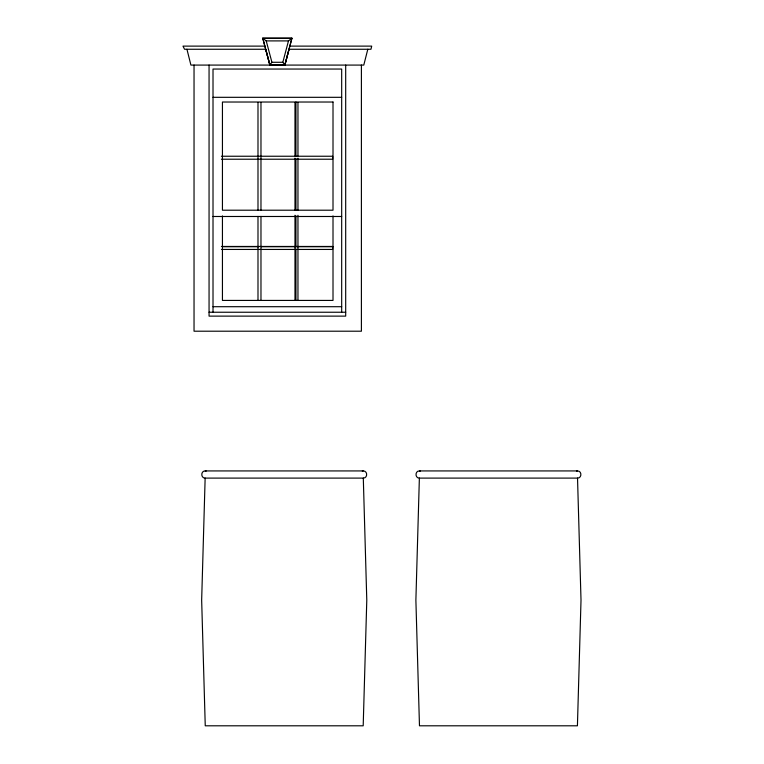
<?xml version="1.0" encoding="UTF-8"?>
<svg xmlns="http://www.w3.org/2000/svg" width="764" height="764" viewBox="0 0 764 764"><rect width="100%" height="100%" fill="white"/><g stroke="black" fill="none" stroke-linecap="round" stroke-linejoin="round"><path stroke-width="1.15" d="M205.144 478.092L201.658 600.16L205.249 725.8L363.196 725.8L366.787 600.16L363.301 478.092M419.369 478.092L415.883 600.16L419.474 725.8L577.422 725.8L581.012 600.16L577.527 478.092M367.809 49.259L363.788 65.083L190.904 65.083L186.941 49.259M265.691 49.23L269.873 64.921L284.886 65.083L291.915 38.2L262.768 38.2L269.873 65.083L262.768 38.2M284.886 65.083L282.833 62.285L288.477 40.903L291.915 38.2M282.833 62.285L271.917 62.285L269.873 64.921L284.886 64.921L291.915 38.267L262.768 38.267L266.225 40.903L288.477 40.903M284.886 64.921L289.031 49.259L370.951 49.259L371.705 46.117L289.852 46.117M205.249 470.93C200.636 470.748 200.636 478.283 205.249 478.102L363.196 478.102C367.809 478.283 367.809 470.748 363.196 470.93L205.249 470.93L206.175 471.044M362.27 471.044L363.196 470.93M419.474 470.93C414.862 470.748 414.862 478.283 419.474 478.102L577.422 478.102C582.034 478.283 582.034 470.748 577.422 470.93L419.474 470.93L420.401 471.044M576.495 471.044L577.422 470.93M264.86 46.117L182.988 46.117L184.554 49.259L265.691 49.259M213.013 97.314L341.68 97.314M221.436 156.238L332.646 156.238L332.646 159.218L221.436 159.218M213.013 216.489L341.68 216.489M221.436 246.457L332.646 246.457L332.646 249.436L221.436 249.436M222.439 246.705L258.815 246.705M261.135 246.705L333.008 246.705M213.013 306.708L341.68 306.708M209.059 312.237L345.691 312.237M266.225 40.903L271.917 62.285M361.401 65.083L361.401 331.204L194.037 331.204L194.037 65.083M345.691 65.083L345.691 316.124L209.059 316.124L209.059 65.083M341.68 312.237L341.68 69.046L213.013 69.046L213.013 312.237M333.008 215.925L333.008 300.424L222.439 300.424L222.439 215.925M297.96 102.577L297.96 155.818M297.96 158.186L297.96 210.234M297.96 215.276L297.96 300.453M295.935 102.023L295.935 156.486M295.935 158.874L295.935 210.205M295.935 215.925L295.935 246.705M295.935 249.093L295.935 300.424M294.98 102.577L294.98 155.818M294.98 158.186L294.98 210.234M294.98 215.276L294.98 300.453M260.973 102.538L260.973 210.186M260.973 216.413L260.973 300.414M257.993 102.538L257.993 210.186M257.993 216.413L257.993 300.414M333.008 102.023L222.439 102.023L222.439 210.205L333.008 210.205L333.008 102.023"/></g></svg>
